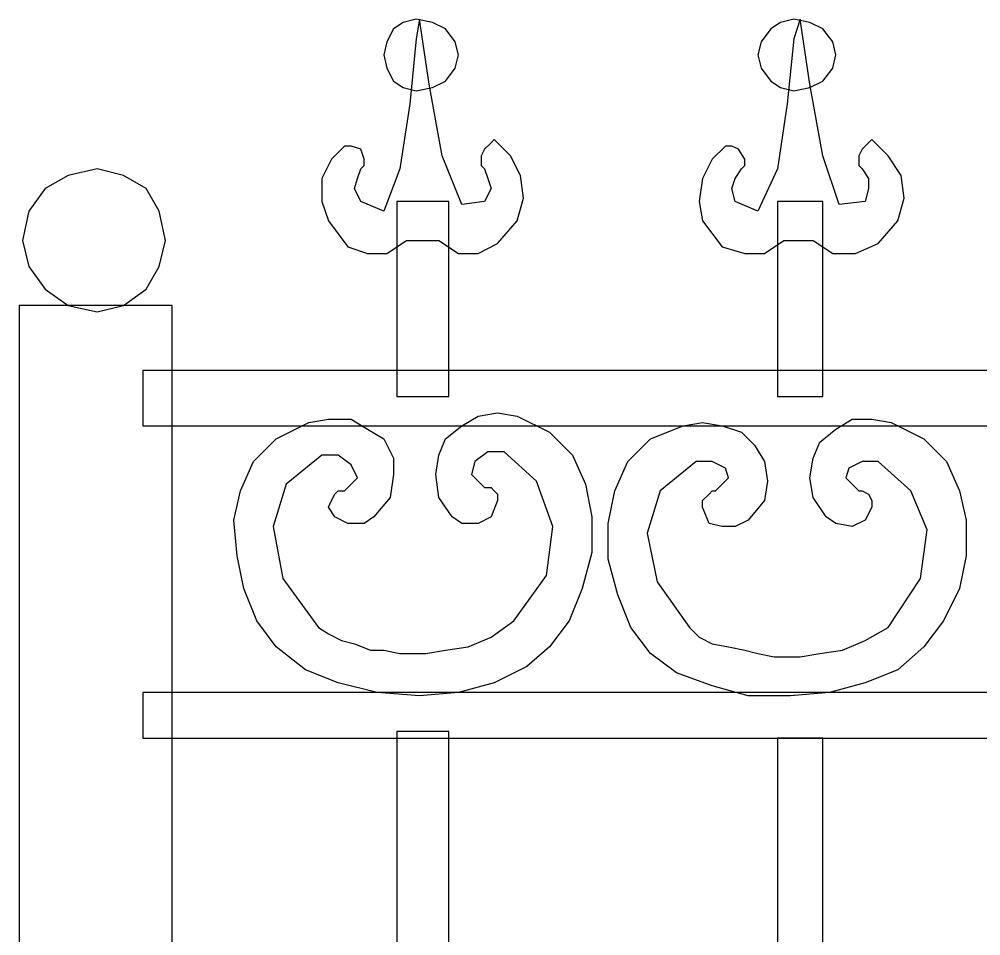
# Model space of a CAD drawing. Header units: centimetres. Extents: x -51 to 47, y -44 to 100.
# Drawn here: x -50.62 to -23.45, y 73.76 to 99.67 of the extents above; entities that cross this region are included whole.
import ezdxf

# ---------------------------------------------------------------- set-up
doc = ezdxf.new("R2010")
doc.units = ezdxf.units.CM
doc.header["$MEASUREMENT"] = 0
doc.layers.add('layer 1', color=7, linetype='Continuous')

msp = doc.modelspace()

# ---------------------------------------------------------------- linework, layer by layer
at = {"layer": 'layer 1', "color": 108}
for points, knots in [([(-38.7606, 93.41902), (-38.7606, 93.41902), (-39.67999, 93.41902), (-39.67999, 93.41902), (-39.67999, 93.41902), (-39.67999, 93.41902), (-39.67999, 93.41902), (-39.67999, 93.41902), (-39.67999, 93.41902), (-39.67999, 93.41902), (-40.23162, 93.05127), (-40.23162, 93.05127), (-40.23162, 93.05127), (-40.23162, 93.05127), (-40.78326, 93.05127), (-40.78326, 93.05127), (-40.78326, 93.05127), (-40.78326, 93.05127), (-41.33489, 93.23514), (-41.33489, 93.23514), (-41.33489, 93.23514), (-41.33489, 93.23514), (-41.88652, 93.97066), (-41.88652, 93.97066), (-41.88652, 93.97066), (-41.88652, 93.97066), (-42.0704, 94.52229), (-42.0704, 94.52229), (-42.0704, 94.52229), (-42.0704, 94.52229), (-42.0704, 95.16586), (-42.0704, 95.16586), (-42.0704, 95.16586), (-42.0704, 95.16586), (-41.79459, 95.7175), (-41.79459, 95.7175), (-41.79459, 95.7175), (-41.79459, 95.7175), (-41.42683, 96.08525), (-41.42683, 96.08525), (-41.42683, 96.08525), (-41.42683, 96.08525), (-41.24295, 96.08525), (-41.24295, 96.08525), (-41.24295, 96.08525), (-41.24295, 96.08525), (-40.96713, 95.99331), (-40.96713, 95.99331), (-40.96713, 95.99331), (-40.96713, 95.99331), (-40.8752, 95.7175), (-40.8752, 95.7175), (-40.8752, 95.7175), (-40.8752, 95.7175), (-40.8752, 95.53362), (-40.8752, 95.53362), (-40.8752, 95.53362), (-40.8752, 95.53362), (-40.96713, 95.44168), (-40.96713, 95.44168), (-40.96713, 95.44168), (-40.96713, 95.44168), (-41.05907, 95.16586), (-41.05907, 95.16586), (-41.05907, 95.16586), (-41.05907, 95.16586), (-41.15101, 94.89004), (-41.15101, 94.89004), (-41.15101, 94.89004), (-41.15101, 94.89004), (-40.96713, 94.52229), (-40.96713, 94.52229), (-40.96713, 94.52229), (-40.96713, 94.52229), (-40.32356, 94.24647), (-40.32356, 94.24647), (-40.32356, 94.24647), (-40.32356, 94.24647), (-39.86387, 95.44168), (-39.86387, 95.44168), (-39.86387, 95.44168), (-39.86387, 95.44168), (-39.58805, 97.28046), (-39.58805, 97.28046), (-39.58805, 97.28046), (-39.58805, 97.28046), (-39.40417, 99.11924), (-39.40417, 99.11924), (-39.40417, 99.11924), (-39.40417, 99.11924), (-39.31223, 99.67087), (-39.31223, 99.67087), (-39.31223, 99.67087), (-39.31223, 99.67087), (-39.03642, 97.83209), (-39.03642, 97.83209), (-39.03642, 97.83209), (-39.03642, 97.83209), (-38.66866, 95.80943), (-38.66866, 95.80943), (-38.66866, 95.80943), (-38.66866, 95.80943), (-38.11703, 94.43035), (-38.11703, 94.43035), (-38.11703, 94.43035), (-38.11703, 94.43035), (-37.47346, 94.52229), (-37.47346, 94.52229), (-37.47346, 94.52229), (-37.47346, 94.52229), (-37.28958, 94.89004), (-37.28958, 94.89004), (-37.28958, 94.89004), (-37.28958, 94.89004), (-37.38152, 95.16586), (-37.38152, 95.16586), (-37.38152, 95.16586), (-37.38152, 95.16586), (-37.47346, 95.44168), (-37.47346, 95.44168), (-37.47346, 95.44168), (-37.47346, 95.44168), (-37.56539, 95.53362), (-37.56539, 95.53362), (-37.56539, 95.53362), (-37.56539, 95.53362), (-37.56539, 95.80943), (-37.56539, 95.80943), (-37.56539, 95.80943), (-37.56539, 95.80943), (-37.47346, 95.99331), (-37.47346, 95.99331), (-37.47346, 95.99331), (-37.47346, 95.99331), (-37.28958, 96.17719), (-37.28958, 96.17719), (-37.28958, 96.17719), (-37.28958, 96.17719), (-37.19764, 96.26913), (-37.19764, 96.26913), (-37.19764, 96.26913), (-37.19764, 96.26913), (-36.73794, 95.80943), (-36.73794, 95.80943), (-36.73794, 95.80943), (-36.73794, 95.80943), (-36.46213, 95.2578), (-36.46213, 95.2578), (-36.46213, 95.2578), (-36.46213, 95.2578), (-36.37019, 94.61423), (-36.37019, 94.61423), (-36.37019, 94.61423), (-36.37019, 94.61423), (-36.55407, 93.97066), (-36.55407, 93.97066), (-36.55407, 93.97066), (-36.55407, 93.97066), (-37.1057, 93.32708), (-37.1057, 93.32708), (-37.1057, 93.32708), (-37.1057, 93.32708), (-37.65733, 93.05127), (-37.65733, 93.05127), (-37.65733, 93.05127), (-37.65733, 93.05127), (-38.20897, 93.05127), (-38.20897, 93.05127), (-38.20897, 93.05127), (-38.20897, 93.05127), (-38.7606, 93.41902), (-38.7606, 93.41902), (-38.7606, 93.41902), (-38.7606, 93.41902), (-38.7606, 93.41902), (-38.7606, 93.41902)], [0, 0, 0, 0, 0.02272727, 0.02272727, 0.02272727, 0.02272727, 0.04545455, 0.04545455, 0.04545455, 0.04545455, 0.06818182, 0.06818182, 0.06818182, 0.06818182, 0.09090909, 0.09090909, 0.09090909, 0.09090909, 0.11363636, 0.11363636, 0.11363636, 0.11363636, 0.13636364, 0.13636364, 0.13636364, 0.13636364, 0.15909091, 0.15909091, 0.15909091, 0.15909091, 0.18181818, 0.18181818, 0.18181818, 0.18181818, 0.20454545, 0.20454545, 0.20454545, 0.20454545, 0.22727273, 0.22727273, 0.22727273, 0.22727273, 0.25, 0.25, 0.25, 0.25, 0.27272727, 0.27272727, 0.27272727, 0.27272727, 0.29545455, 0.29545455, 0.29545455, 0.29545455, 0.31818182, 0.31818182, 0.31818182, 0.31818182, 0.34090909, 0.34090909, 0.34090909, 0.34090909, 0.36363636, 0.36363636, 0.36363636, 0.36363636, 0.38636364, 0.38636364, 0.38636364, 0.38636364, 0.40909091, 0.40909091, 0.40909091, 0.40909091, 0.43181818, 0.43181818, 0.43181818, 0.43181818, 0.45454545, 0.45454545, 0.45454545, 0.45454545, 0.47727273, 0.47727273, 0.47727273, 0.47727273, 0.5, 0.5, 0.5, 0.5, 0.52272727, 0.52272727, 0.52272727, 0.52272727, 0.54545455, 0.54545455, 0.54545455, 0.54545455, 0.56818182, 0.56818182, 0.56818182, 0.56818182, 0.59090909, 0.59090909, 0.59090909, 0.59090909, 0.61363636, 0.61363636, 0.61363636, 0.61363636, 0.63636364, 0.63636364, 0.63636364, 0.63636364, 0.65909091, 0.65909091, 0.65909091, 0.65909091, 0.68181818, 0.68181818, 0.68181818, 0.68181818, 0.70454545, 0.70454545, 0.70454545, 0.70454545, 0.72727273, 0.72727273, 0.72727273, 0.72727273, 0.75, 0.75, 0.75, 0.75, 0.77272727, 0.77272727, 0.77272727, 0.77272727, 0.79545455, 0.79545455, 0.79545455, 0.79545455, 0.81818182, 0.81818182, 0.81818182, 0.81818182, 0.84090909, 0.84090909, 0.84090909, 0.84090909, 0.86363636, 0.86363636, 0.86363636, 0.86363636, 0.88636364, 0.88636364, 0.88636364, 0.88636364, 0.90909091, 0.90909091, 0.90909091, 0.90909091, 0.93181818, 0.93181818, 0.93181818, 0.93181818, 0.95454545, 0.95454545, 0.95454545, 0.95454545, 0.97727273, 0.97727273, 0.97727273, 0.97727273, 1, 1, 1, 1]), ([(-39.40417, 99.67087), (-39.40417, 99.67087), (-38.94448, 99.57893), (-38.94448, 99.57893), (-38.94448, 99.57893), (-38.94448, 99.57893), (-38.57672, 99.39505), (-38.57672, 99.39505), (-38.57672, 99.39505), (-38.57672, 99.39505), (-38.30091, 99.0273), (-38.30091, 99.0273), (-38.30091, 99.0273), (-38.30091, 99.0273), (-38.20897, 98.65954), (-38.20897, 98.65954), (-38.20897, 98.65954), (-38.20897, 98.65954), (-38.30091, 98.29179), (-38.30091, 98.29179), (-38.30091, 98.29179), (-38.30091, 98.29179), (-38.57672, 97.92403), (-38.57672, 97.92403), (-38.57672, 97.92403), (-38.57672, 97.92403), (-38.94448, 97.74015), (-38.94448, 97.74015), (-38.94448, 97.74015), (-38.94448, 97.74015), (-39.40417, 97.64821), (-39.40417, 97.64821), (-39.40417, 97.64821), (-39.40417, 97.64821), (-39.77193, 97.74015), (-39.77193, 97.74015), (-39.77193, 97.74015), (-39.77193, 97.74015), (-40.04775, 97.92403), (-40.04775, 97.92403), (-40.04775, 97.92403), (-40.04775, 97.92403), (-40.23162, 98.29179), (-40.23162, 98.29179), (-40.23162, 98.29179), (-40.23162, 98.29179), (-40.32356, 98.65954), (-40.32356, 98.65954), (-40.32356, 98.65954), (-40.32356, 98.65954), (-40.23162, 99.0273), (-40.23162, 99.0273), (-40.23162, 99.0273), (-40.23162, 99.0273), (-40.04775, 99.39505), (-40.04775, 99.39505), (-40.04775, 99.39505), (-40.04775, 99.39505), (-39.77193, 99.57893), (-39.77193, 99.57893), (-39.77193, 99.57893), (-39.77193, 99.57893), (-39.40417, 99.67087), (-39.40417, 99.67087)], [0, 0, 0, 0, 0.0625, 0.0625, 0.0625, 0.0625, 0.125, 0.125, 0.125, 0.125, 0.1875, 0.1875, 0.1875, 0.1875, 0.25, 0.25, 0.25, 0.25, 0.3125, 0.3125, 0.3125, 0.3125, 0.375, 0.375, 0.375, 0.375, 0.4375, 0.4375, 0.4375, 0.4375, 0.5, 0.5, 0.5, 0.5, 0.5625, 0.5625, 0.5625, 0.5625, 0.625, 0.625, 0.625, 0.625, 0.6875, 0.6875, 0.6875, 0.6875, 0.75, 0.75, 0.75, 0.75, 0.8125, 0.8125, 0.8125, 0.8125, 0.875, 0.875, 0.875, 0.875, 0.9375, 0.9375, 0.9375, 0.9375, 1, 1, 1, 1]), ([(-28.18762, 93.41902), (-28.18762, 93.41902), (-29.01507, 93.41902), (-29.01507, 93.41902), (-29.01507, 93.41902), (-29.01507, 93.41902), (-29.01507, 93.41902), (-29.01507, 93.41902), (-29.01507, 93.41902), (-29.01507, 93.41902), (-29.56671, 93.05127), (-29.56671, 93.05127), (-29.56671, 93.05127), (-29.56671, 93.05127), (-30.11834, 93.05127), (-30.11834, 93.05127), (-30.11834, 93.05127), (-30.11834, 93.05127), (-30.76191, 93.23514), (-30.76191, 93.23514), (-30.76191, 93.23514), (-30.76191, 93.23514), (-31.31355, 93.97066), (-31.31355, 93.97066), (-31.31355, 93.97066), (-31.31355, 93.97066), (-31.40549, 94.52229), (-31.40549, 94.52229), (-31.40549, 94.52229), (-31.40549, 94.52229), (-31.31355, 95.16586), (-31.31355, 95.16586), (-31.31355, 95.16586), (-31.31355, 95.16586), (-31.03773, 95.7175), (-31.03773, 95.7175), (-31.03773, 95.7175), (-31.03773, 95.7175), (-30.66997, 96.08525), (-30.66997, 96.08525), (-30.66997, 96.08525), (-30.66997, 96.08525), (-30.4861, 96.08525), (-30.4861, 96.08525), (-30.4861, 96.08525), (-30.4861, 96.08525), (-30.30222, 95.99331), (-30.30222, 95.99331), (-30.30222, 95.99331), (-30.30222, 95.99331), (-30.11834, 95.7175), (-30.11834, 95.7175), (-30.11834, 95.7175), (-30.11834, 95.7175), (-30.11834, 95.53362), (-30.11834, 95.53362), (-30.11834, 95.53362), (-30.11834, 95.53362), (-30.21028, 95.44168), (-30.21028, 95.44168), (-30.21028, 95.44168), (-30.21028, 95.44168), (-30.39416, 95.16586), (-30.39416, 95.16586), (-30.39416, 95.16586), (-30.39416, 95.16586), (-30.4861, 94.89004), (-30.4861, 94.89004), (-30.4861, 94.89004), (-30.4861, 94.89004), (-30.39416, 94.52229), (-30.39416, 94.52229), (-30.39416, 94.52229), (-30.39416, 94.52229), (-29.75058, 94.24647), (-29.75058, 94.24647), (-29.75058, 94.24647), (-29.75058, 94.24647), (-29.19895, 95.44168), (-29.19895, 95.44168), (-29.19895, 95.44168), (-29.19895, 95.44168), (-28.92313, 97.28046), (-28.92313, 97.28046), (-28.92313, 97.28046), (-28.92313, 97.28046), (-28.73926, 99.11924), (-28.73926, 99.11924), (-28.73926, 99.11924), (-28.73926, 99.11924), (-28.55538, 99.67087), (-28.55538, 99.67087), (-28.55538, 99.67087), (-28.55538, 99.67087), (-28.27956, 97.83209), (-28.27956, 97.83209), (-28.27956, 97.83209), (-28.27956, 97.83209), (-27.91181, 95.80943), (-27.91181, 95.80943), (-27.91181, 95.80943), (-27.91181, 95.80943), (-27.45211, 94.43035), (-27.45211, 94.43035), (-27.45211, 94.43035), (-27.45211, 94.43035), (-26.7166, 94.52229), (-26.7166, 94.52229), (-26.7166, 94.52229), (-26.7166, 94.52229), (-26.62466, 94.89004), (-26.62466, 94.89004), (-26.62466, 94.89004), (-26.62466, 94.89004), (-26.62466, 95.16586), (-26.62466, 95.16586), (-26.62466, 95.16586), (-26.62466, 95.16586), (-26.80854, 95.44168), (-26.80854, 95.44168), (-26.80854, 95.44168), (-26.80854, 95.44168), (-26.90048, 95.53362), (-26.90048, 95.53362), (-26.90048, 95.53362), (-26.90048, 95.53362), (-26.90048, 95.80943), (-26.90048, 95.80943), (-26.90048, 95.80943), (-26.90048, 95.80943), (-26.80854, 95.99331), (-26.80854, 95.99331), (-26.80854, 95.99331), (-26.80854, 95.99331), (-26.62466, 96.17719), (-26.62466, 96.17719), (-26.62466, 96.17719), (-26.62466, 96.17719), (-26.53272, 96.26913), (-26.53272, 96.26913), (-26.53272, 96.26913), (-26.53272, 96.26913), (-26.07303, 95.80943), (-26.07303, 95.80943), (-26.07303, 95.80943), (-26.07303, 95.80943), (-25.70527, 95.2578), (-25.70527, 95.2578), (-25.70527, 95.2578), (-25.70527, 95.2578), (-25.61333, 94.61423), (-25.61333, 94.61423), (-25.61333, 94.61423), (-25.61333, 94.61423), (-25.79721, 93.97066), (-25.79721, 93.97066), (-25.79721, 93.97066), (-25.79721, 93.97066), (-26.34884, 93.32708), (-26.34884, 93.32708), (-26.34884, 93.32708), (-26.34884, 93.32708), (-26.99242, 93.05127), (-26.99242, 93.05127), (-26.99242, 93.05127), (-26.99242, 93.05127), (-27.63599, 93.05127), (-27.63599, 93.05127), (-27.63599, 93.05127), (-27.63599, 93.05127), (-28.18762, 93.41902), (-28.18762, 93.41902), (-28.18762, 93.41902), (-28.18762, 93.41902), (-28.18762, 93.41902), (-28.18762, 93.41902)], [0, 0, 0, 0, 0.02272727, 0.02272727, 0.02272727, 0.02272727, 0.04545455, 0.04545455, 0.04545455, 0.04545455, 0.06818182, 0.06818182, 0.06818182, 0.06818182, 0.09090909, 0.09090909, 0.09090909, 0.09090909, 0.11363636, 0.11363636, 0.11363636, 0.11363636, 0.13636364, 0.13636364, 0.13636364, 0.13636364, 0.15909091, 0.15909091, 0.15909091, 0.15909091, 0.18181818, 0.18181818, 0.18181818, 0.18181818, 0.20454545, 0.20454545, 0.20454545, 0.20454545, 0.22727273, 0.22727273, 0.22727273, 0.22727273, 0.25, 0.25, 0.25, 0.25, 0.27272727, 0.27272727, 0.27272727, 0.27272727, 0.29545455, 0.29545455, 0.29545455, 0.29545455, 0.31818182, 0.31818182, 0.31818182, 0.31818182, 0.34090909, 0.34090909, 0.34090909, 0.34090909, 0.36363636, 0.36363636, 0.36363636, 0.36363636, 0.38636364, 0.38636364, 0.38636364, 0.38636364, 0.40909091, 0.40909091, 0.40909091, 0.40909091, 0.43181818, 0.43181818, 0.43181818, 0.43181818, 0.45454545, 0.45454545, 0.45454545, 0.45454545, 0.47727273, 0.47727273, 0.47727273, 0.47727273, 0.5, 0.5, 0.5, 0.5, 0.52272727, 0.52272727, 0.52272727, 0.52272727, 0.54545455, 0.54545455, 0.54545455, 0.54545455, 0.56818182, 0.56818182, 0.56818182, 0.56818182, 0.59090909, 0.59090909, 0.59090909, 0.59090909, 0.61363636, 0.61363636, 0.61363636, 0.61363636, 0.63636364, 0.63636364, 0.63636364, 0.63636364, 0.65909091, 0.65909091, 0.65909091, 0.65909091, 0.68181818, 0.68181818, 0.68181818, 0.68181818, 0.70454545, 0.70454545, 0.70454545, 0.70454545, 0.72727273, 0.72727273, 0.72727273, 0.72727273, 0.75, 0.75, 0.75, 0.75, 0.77272727, 0.77272727, 0.77272727, 0.77272727, 0.79545455, 0.79545455, 0.79545455, 0.79545455, 0.81818182, 0.81818182, 0.81818182, 0.81818182, 0.84090909, 0.84090909, 0.84090909, 0.84090909, 0.86363636, 0.86363636, 0.86363636, 0.86363636, 0.88636364, 0.88636364, 0.88636364, 0.88636364, 0.90909091, 0.90909091, 0.90909091, 0.90909091, 0.93181818, 0.93181818, 0.93181818, 0.93181818, 0.95454545, 0.95454545, 0.95454545, 0.95454545, 0.97727273, 0.97727273, 0.97727273, 0.97727273, 1, 1, 1, 1]), ([(-28.73926, 99.67087), (-28.73926, 99.67087), (-28.27956, 99.57893), (-28.27956, 99.57893), (-28.27956, 99.57893), (-28.27956, 99.57893), (-27.91181, 99.39505), (-27.91181, 99.39505), (-27.91181, 99.39505), (-27.91181, 99.39505), (-27.63599, 99.0273), (-27.63599, 99.0273), (-27.63599, 99.0273), (-27.63599, 99.0273), (-27.54405, 98.65954), (-27.54405, 98.65954), (-27.54405, 98.65954), (-27.54405, 98.65954), (-27.63599, 98.29179), (-27.63599, 98.29179), (-27.63599, 98.29179), (-27.63599, 98.29179), (-27.91181, 97.92403), (-27.91181, 97.92403), (-27.91181, 97.92403), (-27.91181, 97.92403), (-28.27956, 97.74015), (-28.27956, 97.74015), (-28.27956, 97.74015), (-28.27956, 97.74015), (-28.73926, 97.64821), (-28.73926, 97.64821), (-28.73926, 97.64821), (-28.73926, 97.64821), (-29.10701, 97.74015), (-29.10701, 97.74015), (-29.10701, 97.74015), (-29.10701, 97.74015), (-29.38283, 97.92403), (-29.38283, 97.92403), (-29.38283, 97.92403), (-29.38283, 97.92403), (-29.65865, 98.29179), (-29.65865, 98.29179), (-29.65865, 98.29179), (-29.65865, 98.29179), (-29.75058, 98.65954), (-29.75058, 98.65954), (-29.75058, 98.65954), (-29.75058, 98.65954), (-29.65865, 99.0273), (-29.65865, 99.0273), (-29.65865, 99.0273), (-29.65865, 99.0273), (-29.38283, 99.39505), (-29.38283, 99.39505), (-29.38283, 99.39505), (-29.38283, 99.39505), (-29.10701, 99.57893), (-29.10701, 99.57893), (-29.10701, 99.57893), (-29.10701, 99.57893), (-28.73926, 99.67087), (-28.73926, 99.67087)], [0, 0, 0, 0, 0.0625, 0.0625, 0.0625, 0.0625, 0.125, 0.125, 0.125, 0.125, 0.1875, 0.1875, 0.1875, 0.1875, 0.25, 0.25, 0.25, 0.25, 0.3125, 0.3125, 0.3125, 0.3125, 0.375, 0.375, 0.375, 0.375, 0.4375, 0.4375, 0.4375, 0.4375, 0.5, 0.5, 0.5, 0.5, 0.5625, 0.5625, 0.5625, 0.5625, 0.625, 0.625, 0.625, 0.625, 0.6875, 0.6875, 0.6875, 0.6875, 0.75, 0.75, 0.75, 0.75, 0.8125, 0.8125, 0.8125, 0.8125, 0.875, 0.875, 0.875, 0.875, 0.9375, 0.9375, 0.9375, 0.9375, 1, 1, 1, 1]), ([(-48.41419, 95.44168), (-48.41419, 95.44168), (-47.67868, 95.2578), (-47.67868, 95.2578), (-47.67868, 95.2578), (-47.67868, 95.2578), (-47.0351, 94.89004), (-47.0351, 94.89004), (-47.0351, 94.89004), (-47.0351, 94.89004), (-46.66735, 94.24647), (-46.66735, 94.24647), (-46.66735, 94.24647), (-46.66735, 94.24647), (-46.48347, 93.41902), (-46.48347, 93.41902), (-46.48347, 93.41902), (-46.48347, 93.41902), (-46.66735, 92.68351), (-46.66735, 92.68351), (-46.66735, 92.68351), (-46.66735, 92.68351), (-47.0351, 92.03994), (-47.0351, 92.03994), (-47.0351, 92.03994), (-47.0351, 92.03994), (-47.67868, 91.58024), (-47.67868, 91.58024), (-47.67868, 91.58024), (-47.67868, 91.58024), (-48.41419, 91.39637), (-48.41419, 91.39637), (-48.41419, 91.39637), (-48.41419, 91.39637), (-49.24164, 91.58024), (-49.24164, 91.58024), (-49.24164, 91.58024), (-49.24164, 91.58024), (-49.88521, 92.03994), (-49.88521, 92.03994), (-49.88521, 92.03994), (-49.88521, 92.03994), (-50.34491, 92.68351), (-50.34491, 92.68351), (-50.34491, 92.68351), (-50.34491, 92.68351), (-50.52878, 93.41902), (-50.52878, 93.41902), (-50.52878, 93.41902), (-50.52878, 93.41902), (-50.34491, 94.24647), (-50.34491, 94.24647), (-50.34491, 94.24647), (-50.34491, 94.24647), (-49.88521, 94.89004), (-49.88521, 94.89004), (-49.88521, 94.89004), (-49.88521, 94.89004), (-49.24164, 95.2578), (-49.24164, 95.2578), (-49.24164, 95.2578), (-49.24164, 95.2578), (-48.41419, 95.44168), (-48.41419, 95.44168)], [0, 0, 0, 0, 0.0625, 0.0625, 0.0625, 0.0625, 0.125, 0.125, 0.125, 0.125, 0.1875, 0.1875, 0.1875, 0.1875, 0.25, 0.25, 0.25, 0.25, 0.3125, 0.3125, 0.3125, 0.3125, 0.375, 0.375, 0.375, 0.375, 0.4375, 0.4375, 0.4375, 0.4375, 0.5, 0.5, 0.5, 0.5, 0.5625, 0.5625, 0.5625, 0.5625, 0.625, 0.625, 0.625, 0.625, 0.6875, 0.6875, 0.6875, 0.6875, 0.75, 0.75, 0.75, 0.75, 0.8125, 0.8125, 0.8125, 0.8125, 0.875, 0.875, 0.875, 0.875, 0.9375, 0.9375, 0.9375, 0.9375, 1, 1, 1, 1]), ([(-39.95581, 89.00595), (-39.95581, 89.00595), (-39.95581, 94.52229), (-39.95581, 94.52229), (-39.95581, 94.52229), (-39.95581, 94.52229), (-38.48478, 94.52229), (-38.48478, 94.52229), (-38.48478, 94.52229), (-38.48478, 94.52229), (-38.48478, 89.00595), (-38.48478, 89.00595), (-38.48478, 89.00595), (-38.48478, 89.00595), (-39.95581, 89.00595), (-39.95581, 89.00595)], [0, 0, 0, 0, 0.25, 0.25, 0.25, 0.25, 0.5, 0.5, 0.5, 0.5, 0.75, 0.75, 0.75, 0.75, 1, 1, 1, 1]), ([(-29.19895, 89.00595), (-29.19895, 89.00595), (-29.19895, 94.52229), (-29.19895, 94.52229), (-29.19895, 94.52229), (-29.19895, 94.52229), (-27.91181, 94.52229), (-27.91181, 94.52229), (-27.91181, 94.52229), (-27.91181, 94.52229), (-27.91181, 89.00595), (-27.91181, 89.00595), (-27.91181, 89.00595), (-27.91181, 89.00595), (-29.19895, 89.00595), (-29.19895, 89.00595)], [0, 0, 0, 0, 0.25, 0.25, 0.25, 0.25, 0.5, 0.5, 0.5, 0.5, 0.75, 0.75, 0.75, 0.75, 1, 1, 1, 1]), ([(-50.62072, 91.58024), (-50.62072, 91.58024), (-46.29959, 91.58024), (-46.29959, 91.58024), (-46.29959, 91.58024), (-46.29959, 91.58024), (-46.29959, -43.66193), (-46.29959, -43.66193), (-46.29959, -43.66193), (-46.29959, -43.66193), (-50.62072, -43.66193), (-50.62072, -43.66193), (-50.62072, -43.66193), (-50.62072, -43.66193), (-50.62072, 91.58024), (-50.62072, 91.58024)], [0, 0, 0, 0, 0.25, 0.25, 0.25, 0.25, 0.5, 0.5, 0.5, 0.5, 0.75, 0.75, 0.75, 0.75, 1, 1, 1, 1]), ([(-47.12704, 89.74146), (-47.12704, 89.74146), (43.43281, 89.74146), (43.43281, 89.74146), (43.43281, 89.74146), (43.43281, 89.74146), (43.43281, 88.1785), (43.43281, 88.1785), (43.43281, 88.1785), (43.43281, 88.1785), (-47.12704, 88.1785), (-47.12704, 88.1785), (-47.12704, 88.1785), (-47.12704, 88.1785), (-47.12704, 89.74146), (-47.12704, 89.74146)], [0, 0, 0, 0, 0.25, 0.25, 0.25, 0.25, 0.5, 0.5, 0.5, 0.5, 0.75, 0.75, 0.75, 0.75, 1, 1, 1, 1]), ([(-35.63468, 81.92665), (-35.63468, 81.92665), (-35.08304, 82.66217), (-35.08304, 82.66217), (-35.08304, 82.66217), (-35.08304, 82.66217), (-34.71529, 83.58156), (-34.71529, 83.58156), (-34.71529, 83.58156), (-34.71529, 83.58156), (-34.43947, 84.59288), (-34.43947, 84.59288), (-34.43947, 84.59288), (-34.43947, 84.59288), (-34.43947, 85.60421), (-34.43947, 85.60421), (-34.43947, 85.60421), (-34.43947, 85.60421), (-34.62335, 86.5236), (-34.62335, 86.5236), (-34.62335, 86.5236), (-34.62335, 86.5236), (-34.9911, 87.35105), (-34.9911, 87.35105), (-34.9911, 87.35105), (-34.9911, 87.35105), (-35.63468, 87.99462), (-35.63468, 87.99462), (-35.63468, 87.99462), (-35.63468, 87.99462), (-36.55407, 88.45432), (-36.55407, 88.45432), (-36.55407, 88.45432), (-36.55407, 88.45432), (-37.1057, 88.54626), (-37.1057, 88.54626), (-37.1057, 88.54626), (-37.1057, 88.54626), (-37.65733, 88.45432), (-37.65733, 88.45432), (-37.65733, 88.45432), (-37.65733, 88.45432), (-38.11703, 88.1785), (-38.11703, 88.1785), (-38.11703, 88.1785), (-38.11703, 88.1785), (-38.57672, 87.81075), (-38.57672, 87.81075), (-38.57672, 87.81075), (-38.57672, 87.81075), (-38.7606, 87.35105), (-38.7606, 87.35105), (-38.7606, 87.35105), (-38.7606, 87.35105), (-38.85254, 86.79942), (-38.85254, 86.79942), (-38.85254, 86.79942), (-38.85254, 86.79942), (-38.7606, 86.15585), (-38.7606, 86.15585), (-38.7606, 86.15585), (-38.7606, 86.15585), (-38.39284, 85.60421), (-38.39284, 85.60421), (-38.39284, 85.60421), (-38.39284, 85.60421), (-38.11703, 85.42033), (-38.11703, 85.42033), (-38.11703, 85.42033), (-38.11703, 85.42033), (-37.65733, 85.42033), (-37.65733, 85.42033), (-37.65733, 85.42033), (-37.65733, 85.42033), (-37.28958, 85.60421), (-37.28958, 85.60421), (-37.28958, 85.60421), (-37.28958, 85.60421), (-37.1057, 86.06391), (-37.1057, 86.06391), (-37.1057, 86.06391), (-37.1057, 86.06391), (-37.1057, 86.24778), (-37.1057, 86.24778), (-37.1057, 86.24778), (-37.1057, 86.24778), (-37.19764, 86.33972), (-37.19764, 86.33972), (-37.19764, 86.33972), (-37.19764, 86.33972), (-37.28958, 86.43166), (-37.28958, 86.43166), (-37.28958, 86.43166), (-37.28958, 86.43166), (-37.47346, 86.43166), (-37.47346, 86.43166), (-37.47346, 86.43166), (-37.47346, 86.43166), (-37.84121, 86.79942), (-37.84121, 86.79942), (-37.84121, 86.79942), (-37.84121, 86.79942), (-37.74927, 87.16717), (-37.74927, 87.16717), (-37.74927, 87.16717), (-37.74927, 87.16717), (-37.38152, 87.44299), (-37.38152, 87.44299), (-37.38152, 87.44299), (-37.38152, 87.44299), (-36.92182, 87.44299), (-36.92182, 87.44299), (-36.92182, 87.44299), (-36.92182, 87.44299), (-36.00243, 86.61554), (-36.00243, 86.61554), (-36.00243, 86.61554), (-36.00243, 86.61554), (-35.54274, 85.3284), (-35.54274, 85.3284), (-35.54274, 85.3284), (-35.54274, 85.3284), (-35.72662, 83.94931), (-35.72662, 83.94931), (-35.72662, 83.94931), (-35.72662, 83.94931), (-36.646, 82.66217), (-36.646, 82.66217), (-36.646, 82.66217), (-36.646, 82.66217), (-37.28958, 82.20247), (-37.28958, 82.20247), (-37.28958, 82.20247), (-37.28958, 82.20247), (-37.93315, 81.92665), (-37.93315, 81.92665), (-37.93315, 81.92665), (-37.93315, 81.92665), (-38.57672, 81.83472), (-38.57672, 81.83472), (-38.57672, 81.83472), (-38.57672, 81.83472), (-39.12836, 81.74278), (-39.12836, 81.74278), (-39.12836, 81.74278), (-39.12836, 81.74278), (-39.12836, 81.74278), (-39.12836, 81.74278), (-39.12836, 81.74278), (-39.12836, 81.74278), (-39.12836, 81.74278), (-39.12836, 81.74278), (-39.12836, 81.74278), (-39.12836, 81.74278), (-39.12836, 81.74278), (-39.12836, 81.74278), (-39.12836, 81.74278), (-39.12836, 81.74278), (-39.12836, 81.74278), (-39.12836, 81.74278), (-39.12836, 81.74278), (-39.12836, 81.74278), (-39.49611, 81.74278), (-39.49611, 81.74278), (-39.49611, 81.74278), (-39.49611, 81.74278), (-39.86387, 81.74278), (-39.86387, 81.74278), (-39.86387, 81.74278), (-39.86387, 81.74278), (-40.32356, 81.83472), (-40.32356, 81.83472), (-40.32356, 81.83472), (-40.32356, 81.83472), (-40.69132, 81.83472), (-40.69132, 81.83472), (-40.69132, 81.83472), (-40.69132, 81.83472), (-41.15101, 82.01859), (-41.15101, 82.01859), (-41.15101, 82.01859), (-41.15101, 82.01859), (-41.51877, 82.11053), (-41.51877, 82.11053), (-41.51877, 82.11053), (-41.51877, 82.11053), (-41.88652, 82.29441), (-41.88652, 82.29441), (-41.88652, 82.29441), (-41.88652, 82.29441), (-42.16234, 82.47829), (-42.16234, 82.47829), (-42.16234, 82.47829), (-42.16234, 82.47829), (-43.17367, 83.85737), (-43.17367, 83.85737), (-43.17367, 83.85737), (-43.17367, 83.85737), (-43.44949, 85.3284), (-43.44949, 85.3284), (-43.44949, 85.3284), (-43.44949, 85.3284), (-43.08173, 86.5236), (-43.08173, 86.5236), (-43.08173, 86.5236), (-43.08173, 86.5236), (-42.0704, 87.35105), (-42.0704, 87.35105), (-42.0704, 87.35105), (-42.0704, 87.35105), (-41.61071, 87.35105), (-41.61071, 87.35105), (-41.61071, 87.35105), (-41.61071, 87.35105), (-41.24295, 87.07524), (-41.24295, 87.07524), (-41.24295, 87.07524), (-41.24295, 87.07524), (-41.05907, 86.70748), (-41.05907, 86.70748), (-41.05907, 86.70748), (-41.05907, 86.70748), (-41.42683, 86.33972), (-41.42683, 86.33972), (-41.42683, 86.33972), (-41.42683, 86.33972), (-41.61071, 86.33972), (-41.61071, 86.33972), (-41.61071, 86.33972), (-41.61071, 86.33972), (-41.70265, 86.24778), (-41.70265, 86.24778), (-41.70265, 86.24778), (-41.70265, 86.24778), (-41.79459, 86.06391), (-41.79459, 86.06391), (-41.79459, 86.06391), (-41.79459, 86.06391), (-41.88652, 85.88003), (-41.88652, 85.88003), (-41.88652, 85.88003), (-41.88652, 85.88003), (-41.70265, 85.60421), (-41.70265, 85.60421), (-41.70265, 85.60421), (-41.70265, 85.60421), (-41.33489, 85.42033), (-41.33489, 85.42033), (-41.33489, 85.42033), (-41.33489, 85.42033), (-40.8752, 85.42033), (-40.8752, 85.42033), (-40.8752, 85.42033), (-40.8752, 85.42033), (-40.59938, 85.60421), (-40.59938, 85.60421), (-40.59938, 85.60421), (-40.59938, 85.60421), (-40.13968, 86.15585), (-40.13968, 86.15585), (-40.13968, 86.15585), (-40.13968, 86.15585), (-40.04775, 86.79942), (-40.04775, 86.79942), (-40.04775, 86.79942), (-40.04775, 86.79942), (-40.04775, 87.25911), (-40.04775, 87.25911), (-40.04775, 87.25911), (-40.04775, 87.25911), (-40.32356, 87.81075), (-40.32356, 87.81075), (-40.32356, 87.81075), (-40.32356, 87.81075), (-40.78326, 88.08656), (-40.78326, 88.08656), (-40.78326, 88.08656), (-40.78326, 88.08656), (-41.24295, 88.36238), (-41.24295, 88.36238), (-41.24295, 88.36238), (-41.24295, 88.36238), (-41.88652, 88.36238), (-41.88652, 88.36238), (-41.88652, 88.36238), (-41.88652, 88.36238), (-42.43816, 88.27044), (-42.43816, 88.27044), (-42.43816, 88.27044), (-42.43816, 88.27044), (-43.35755, 87.81075), (-43.35755, 87.81075), (-43.35755, 87.81075), (-43.35755, 87.81075), (-44.00112, 87.16717), (-44.00112, 87.16717), (-44.00112, 87.16717), (-44.00112, 87.16717), (-44.36888, 86.33972), (-44.36888, 86.33972), (-44.36888, 86.33972), (-44.36888, 86.33972), (-44.55275, 85.51227), (-44.55275, 85.51227), (-44.55275, 85.51227), (-44.55275, 85.51227), (-44.46081, 84.50095), (-44.46081, 84.50095), (-44.46081, 84.50095), (-44.46081, 84.50095), (-44.27694, 83.58156), (-44.27694, 83.58156), (-44.27694, 83.58156), (-44.27694, 83.58156), (-43.90918, 82.66217), (-43.90918, 82.66217), (-43.90918, 82.66217), (-43.90918, 82.66217), (-43.35755, 81.92665), (-43.35755, 81.92665), (-43.35755, 81.92665), (-43.35755, 81.92665), (-42.5301, 81.28308), (-42.5301, 81.28308), (-42.5301, 81.28308), (-42.5301, 81.28308), (-41.61071, 80.91533), (-41.61071, 80.91533), (-41.61071, 80.91533), (-41.61071, 80.91533), (-40.50744, 80.63951), (-40.50744, 80.63951), (-40.50744, 80.63951), (-40.50744, 80.63951), (-39.31223, 80.54757), (-39.31223, 80.54757), (-39.31223, 80.54757), (-39.31223, 80.54757), (-38.20897, 80.63951), (-38.20897, 80.63951), (-38.20897, 80.63951), (-38.20897, 80.63951), (-37.19764, 80.91533), (-37.19764, 80.91533), (-37.19764, 80.91533), (-37.19764, 80.91533), (-36.27825, 81.37502), (-36.27825, 81.37502), (-36.27825, 81.37502), (-36.27825, 81.37502), (-35.63468, 81.92665), (-35.63468, 81.92665)], [0, 0, 0, 0, 0.01136364, 0.01136364, 0.01136364, 0.01136364, 0.02272727, 0.02272727, 0.02272727, 0.02272727, 0.03409091, 0.03409091, 0.03409091, 0.03409091, 0.04545455, 0.04545455, 0.04545455, 0.04545455, 0.05681818, 0.05681818, 0.05681818, 0.05681818, 0.06818182, 0.06818182, 0.06818182, 0.06818182, 0.07954545, 0.07954545, 0.07954545, 0.07954545, 0.09090909, 0.09090909, 0.09090909, 0.09090909, 0.10227273, 0.10227273, 0.10227273, 0.10227273, 0.11363636, 0.11363636, 0.11363636, 0.11363636, 0.125, 0.125, 0.125, 0.125, 0.13636364, 0.13636364, 0.13636364, 0.13636364, 0.14772727, 0.14772727, 0.14772727, 0.14772727, 0.15909091, 0.15909091, 0.15909091, 0.15909091, 0.17045455, 0.17045455, 0.17045455, 0.17045455, 0.18181818, 0.18181818, 0.18181818, 0.18181818, 0.19318182, 0.19318182, 0.19318182, 0.19318182, 0.20454545, 0.20454545, 0.20454545, 0.20454545, 0.21590909, 0.21590909, 0.21590909, 0.21590909, 0.22727273, 0.22727273, 0.22727273, 0.22727273, 0.23863636, 0.23863636, 0.23863636, 0.23863636, 0.25, 0.25, 0.25, 0.25, 0.26136364, 0.26136364, 0.26136364, 0.26136364, 0.27272727, 0.27272727, 0.27272727, 0.27272727, 0.28409091, 0.28409091, 0.28409091, 0.28409091, 0.29545455, 0.29545455, 0.29545455, 0.29545455, 0.30681818, 0.30681818, 0.30681818, 0.30681818, 0.31818182, 0.31818182, 0.31818182, 0.31818182, 0.32954545, 0.32954545, 0.32954545, 0.32954545, 0.34090909, 0.34090909, 0.34090909, 0.34090909, 0.35227273, 0.35227273, 0.35227273, 0.35227273, 0.36363636, 0.36363636, 0.36363636, 0.36363636, 0.375, 0.375, 0.375, 0.375, 0.38636364, 0.38636364, 0.38636364, 0.38636364, 0.39772727, 0.39772727, 0.39772727, 0.39772727, 0.40909091, 0.40909091, 0.40909091, 0.40909091, 0.42045455, 0.42045455, 0.42045455, 0.42045455, 0.43181818, 0.43181818, 0.43181818, 0.43181818, 0.44318182, 0.44318182, 0.44318182, 0.44318182, 0.45454545, 0.45454545, 0.45454545, 0.45454545, 0.46590909, 0.46590909, 0.46590909, 0.46590909, 0.47727273, 0.47727273, 0.47727273, 0.47727273, 0.48863636, 0.48863636, 0.48863636, 0.48863636, 0.5, 0.5, 0.5, 0.5, 0.51136364, 0.51136364, 0.51136364, 0.51136364, 0.52272727, 0.52272727, 0.52272727, 0.52272727, 0.53409091, 0.53409091, 0.53409091, 0.53409091, 0.54545455, 0.54545455, 0.54545455, 0.54545455, 0.55681818, 0.55681818, 0.55681818, 0.55681818, 0.56818182, 0.56818182, 0.56818182, 0.56818182, 0.57954545, 0.57954545, 0.57954545, 0.57954545, 0.59090909, 0.59090909, 0.59090909, 0.59090909, 0.60227273, 0.60227273, 0.60227273, 0.60227273, 0.61363636, 0.61363636, 0.61363636, 0.61363636, 0.625, 0.625, 0.625, 0.625, 0.63636364, 0.63636364, 0.63636364, 0.63636364, 0.64772727, 0.64772727, 0.64772727, 0.64772727, 0.65909091, 0.65909091, 0.65909091, 0.65909091, 0.67045455, 0.67045455, 0.67045455, 0.67045455, 0.68181818, 0.68181818, 0.68181818, 0.68181818, 0.69318182, 0.69318182, 0.69318182, 0.69318182, 0.70454545, 0.70454545, 0.70454545, 0.70454545, 0.71590909, 0.71590909, 0.71590909, 0.71590909, 0.72727273, 0.72727273, 0.72727273, 0.72727273, 0.73863636, 0.73863636, 0.73863636, 0.73863636, 0.75, 0.75, 0.75, 0.75, 0.76136364, 0.76136364, 0.76136364, 0.76136364, 0.77272727, 0.77272727, 0.77272727, 0.77272727, 0.78409091, 0.78409091, 0.78409091, 0.78409091, 0.79545455, 0.79545455, 0.79545455, 0.79545455, 0.80681818, 0.80681818, 0.80681818, 0.80681818, 0.81818182, 0.81818182, 0.81818182, 0.81818182, 0.82954545, 0.82954545, 0.82954545, 0.82954545, 0.84090909, 0.84090909, 0.84090909, 0.84090909, 0.85227273, 0.85227273, 0.85227273, 0.85227273, 0.86363636, 0.86363636, 0.86363636, 0.86363636, 0.875, 0.875, 0.875, 0.875, 0.88636364, 0.88636364, 0.88636364, 0.88636364, 0.89772727, 0.89772727, 0.89772727, 0.89772727, 0.90909091, 0.90909091, 0.90909091, 0.90909091, 0.92045455, 0.92045455, 0.92045455, 0.92045455, 0.93181818, 0.93181818, 0.93181818, 0.93181818, 0.94318182, 0.94318182, 0.94318182, 0.94318182, 0.95454545, 0.95454545, 0.95454545, 0.95454545, 0.96590909, 0.96590909, 0.96590909, 0.96590909, 0.97727273, 0.97727273, 0.97727273, 0.97727273, 0.98863636, 0.98863636, 0.98863636, 0.98863636, 1, 1, 1, 1]), ([(-25.0617, 81.92665), (-25.0617, 81.92665), (-24.51007, 82.66217), (-24.51007, 82.66217), (-24.51007, 82.66217), (-24.51007, 82.66217), (-24.05037, 83.58156), (-24.05037, 83.58156), (-24.05037, 83.58156), (-24.05037, 83.58156), (-23.86649, 84.50095), (-23.86649, 84.50095), (-23.86649, 84.50095), (-23.86649, 84.50095), (-23.86649, 85.51227), (-23.86649, 85.51227), (-23.86649, 85.51227), (-23.86649, 85.51227), (-24.05037, 86.33972), (-24.05037, 86.33972), (-24.05037, 86.33972), (-24.05037, 86.33972), (-24.41813, 87.16717), (-24.41813, 87.16717), (-24.41813, 87.16717), (-24.41813, 87.16717), (-25.0617, 87.81075), (-25.0617, 87.81075), (-25.0617, 87.81075), (-25.0617, 87.81075), (-25.98109, 88.27044), (-25.98109, 88.27044), (-25.98109, 88.27044), (-25.98109, 88.27044), (-26.53272, 88.36238), (-26.53272, 88.36238), (-26.53272, 88.36238), (-26.53272, 88.36238), (-27.08436, 88.36238), (-27.08436, 88.36238), (-27.08436, 88.36238), (-27.08436, 88.36238), (-27.54405, 88.08656), (-27.54405, 88.08656), (-27.54405, 88.08656), (-27.54405, 88.08656), (-28.00374, 87.71881), (-28.00374, 87.71881), (-28.00374, 87.71881), (-28.00374, 87.71881), (-28.18762, 87.25911), (-28.18762, 87.25911), (-28.18762, 87.25911), (-28.18762, 87.25911), (-28.27956, 86.70748), (-28.27956, 86.70748), (-28.27956, 86.70748), (-28.27956, 86.70748), (-28.18762, 86.15585), (-28.18762, 86.15585), (-28.18762, 86.15585), (-28.18762, 86.15585), (-27.81987, 85.60421), (-27.81987, 85.60421), (-27.81987, 85.60421), (-27.81987, 85.60421), (-27.54405, 85.42033), (-27.54405, 85.42033), (-27.54405, 85.42033), (-27.54405, 85.42033), (-27.08436, 85.3284), (-27.08436, 85.3284), (-27.08436, 85.3284), (-27.08436, 85.3284), (-26.7166, 85.51227), (-26.7166, 85.51227), (-26.7166, 85.51227), (-26.7166, 85.51227), (-26.53272, 85.88003), (-26.53272, 85.88003), (-26.53272, 85.88003), (-26.53272, 85.88003), (-26.53272, 86.06391), (-26.53272, 86.06391), (-26.53272, 86.06391), (-26.53272, 86.06391), (-26.62466, 86.24778), (-26.62466, 86.24778), (-26.62466, 86.24778), (-26.62466, 86.24778), (-26.80854, 86.33972), (-26.80854, 86.33972), (-26.80854, 86.33972), (-26.80854, 86.33972), (-26.90048, 86.33972), (-26.90048, 86.33972), (-26.90048, 86.33972), (-26.90048, 86.33972), (-27.26823, 86.70748), (-27.26823, 86.70748), (-27.26823, 86.70748), (-27.26823, 86.70748), (-27.17629, 86.9833), (-27.17629, 86.9833), (-27.17629, 86.9833), (-27.17629, 86.9833), (-26.80854, 87.16717), (-26.80854, 87.16717), (-26.80854, 87.16717), (-26.80854, 87.16717), (-26.34884, 87.16717), (-26.34884, 87.16717), (-26.34884, 87.16717), (-26.34884, 87.16717), (-25.42945, 86.33972), (-25.42945, 86.33972), (-25.42945, 86.33972), (-25.42945, 86.33972), (-24.96976, 85.23646), (-24.96976, 85.23646), (-24.96976, 85.23646), (-24.96976, 85.23646), (-25.15364, 83.85737), (-25.15364, 83.85737), (-25.15364, 83.85737), (-25.15364, 83.85737), (-26.07303, 82.47829), (-26.07303, 82.47829), (-26.07303, 82.47829), (-26.07303, 82.47829), (-26.7166, 82.11053), (-26.7166, 82.11053), (-26.7166, 82.11053), (-26.7166, 82.11053), (-27.36017, 81.83472), (-27.36017, 81.83472), (-27.36017, 81.83472), (-27.36017, 81.83472), (-28.00374, 81.74278), (-28.00374, 81.74278), (-28.00374, 81.74278), (-28.00374, 81.74278), (-28.55538, 81.65084), (-28.55538, 81.65084), (-28.55538, 81.65084), (-28.55538, 81.65084), (-28.55538, 81.65084), (-28.55538, 81.65084), (-28.55538, 81.65084), (-28.55538, 81.65084), (-28.55538, 81.65084), (-28.55538, 81.65084), (-28.55538, 81.65084), (-28.55538, 81.65084), (-28.55538, 81.65084), (-28.55538, 81.65084), (-28.55538, 81.65084), (-28.55538, 81.65084), (-28.55538, 81.65084), (-28.55538, 81.65084), (-28.55538, 81.65084), (-28.55538, 81.65084), (-28.92313, 81.65084), (-28.92313, 81.65084), (-28.92313, 81.65084), (-28.92313, 81.65084), (-29.29089, 81.65084), (-29.29089, 81.65084), (-29.29089, 81.65084), (-29.29089, 81.65084), (-29.75058, 81.74278), (-29.75058, 81.74278), (-29.75058, 81.74278), (-29.75058, 81.74278), (-30.11834, 81.83472), (-30.11834, 81.83472), (-30.11834, 81.83472), (-30.11834, 81.83472), (-30.57804, 81.92665), (-30.57804, 81.92665), (-30.57804, 81.92665), (-30.57804, 81.92665), (-31.03773, 82.01859), (-31.03773, 82.01859), (-31.03773, 82.01859), (-31.03773, 82.01859), (-31.40549, 82.20247), (-31.40549, 82.20247), (-31.40549, 82.20247), (-31.40549, 82.20247), (-31.6813, 82.47829), (-31.6813, 82.47829), (-31.6813, 82.47829), (-31.6813, 82.47829), (-32.60069, 83.76543), (-32.60069, 83.76543), (-32.60069, 83.76543), (-32.60069, 83.76543), (-32.87651, 85.14452), (-32.87651, 85.14452), (-32.87651, 85.14452), (-32.87651, 85.14452), (-32.50875, 86.33972), (-32.50875, 86.33972), (-32.50875, 86.33972), (-32.50875, 86.33972), (-31.49742, 87.16717), (-31.49742, 87.16717), (-31.49742, 87.16717), (-31.49742, 87.16717), (-31.03773, 87.16717), (-31.03773, 87.16717), (-31.03773, 87.16717), (-31.03773, 87.16717), (-30.66997, 86.9833), (-30.66997, 86.9833), (-30.66997, 86.9833), (-30.66997, 86.9833), (-30.57804, 86.70748), (-30.57804, 86.70748), (-30.57804, 86.70748), (-30.57804, 86.70748), (-30.94579, 86.33972), (-30.94579, 86.33972), (-30.94579, 86.33972), (-30.94579, 86.33972), (-31.03773, 86.33972), (-31.03773, 86.33972), (-31.03773, 86.33972), (-31.03773, 86.33972), (-31.12967, 86.24778), (-31.12967, 86.24778), (-31.12967, 86.24778), (-31.12967, 86.24778), (-31.31355, 86.06391), (-31.31355, 86.06391), (-31.31355, 86.06391), (-31.31355, 86.06391), (-31.31355, 85.88003), (-31.31355, 85.88003), (-31.31355, 85.88003), (-31.31355, 85.88003), (-31.12967, 85.42033), (-31.12967, 85.42033), (-31.12967, 85.42033), (-31.12967, 85.42033), (-30.76191, 85.3284), (-30.76191, 85.3284), (-30.76191, 85.3284), (-30.76191, 85.3284), (-30.39416, 85.3284), (-30.39416, 85.3284), (-30.39416, 85.3284), (-30.39416, 85.3284), (-30.0264, 85.51227), (-30.0264, 85.51227), (-30.0264, 85.51227), (-30.0264, 85.51227), (-29.56671, 86.06391), (-29.56671, 86.06391), (-29.56671, 86.06391), (-29.56671, 86.06391), (-29.47477, 86.61554), (-29.47477, 86.61554), (-29.47477, 86.61554), (-29.47477, 86.61554), (-29.56671, 87.16717), (-29.56671, 87.16717), (-29.56671, 87.16717), (-29.56671, 87.16717), (-29.84252, 87.62687), (-29.84252, 87.62687), (-29.84252, 87.62687), (-29.84252, 87.62687), (-30.21028, 87.99462), (-30.21028, 87.99462), (-30.21028, 87.99462), (-30.21028, 87.99462), (-30.76191, 88.1785), (-30.76191, 88.1785), (-30.76191, 88.1785), (-30.76191, 88.1785), (-31.31355, 88.27044), (-31.31355, 88.27044), (-31.31355, 88.27044), (-31.31355, 88.27044), (-31.86518, 88.1785), (-31.86518, 88.1785), (-31.86518, 88.1785), (-31.86518, 88.1785), (-32.78457, 87.81075), (-32.78457, 87.81075), (-32.78457, 87.81075), (-32.78457, 87.81075), (-33.42814, 87.16717), (-33.42814, 87.16717), (-33.42814, 87.16717), (-33.42814, 87.16717), (-33.7959, 86.33972), (-33.7959, 86.33972), (-33.7959, 86.33972), (-33.7959, 86.33972), (-33.97978, 85.42033), (-33.97978, 85.42033), (-33.97978, 85.42033), (-33.97978, 85.42033), (-33.97978, 84.40901), (-33.97978, 84.40901), (-33.97978, 84.40901), (-33.97978, 84.40901), (-33.70396, 83.39768), (-33.70396, 83.39768), (-33.70396, 83.39768), (-33.70396, 83.39768), (-33.3362, 82.47829), (-33.3362, 82.47829), (-33.3362, 82.47829), (-33.3362, 82.47829), (-32.78457, 81.74278), (-32.78457, 81.74278), (-32.78457, 81.74278), (-32.78457, 81.74278), (-32.04906, 81.19114), (-32.04906, 81.19114), (-32.04906, 81.19114), (-32.04906, 81.19114), (-31.03773, 80.82339), (-31.03773, 80.82339), (-31.03773, 80.82339), (-31.03773, 80.82339), (-30.0264, 80.54757), (-30.0264, 80.54757), (-30.0264, 80.54757), (-30.0264, 80.54757), (-28.8312, 80.54757), (-28.8312, 80.54757), (-28.8312, 80.54757), (-28.8312, 80.54757), (-27.72793, 80.63951), (-27.72793, 80.63951), (-27.72793, 80.63951), (-27.72793, 80.63951), (-26.7166, 80.91533), (-26.7166, 80.91533), (-26.7166, 80.91533), (-26.7166, 80.91533), (-25.79721, 81.28308), (-25.79721, 81.28308), (-25.79721, 81.28308), (-25.79721, 81.28308), (-25.0617, 81.92665), (-25.0617, 81.92665)], [0, 0, 0, 0, 0.01136364, 0.01136364, 0.01136364, 0.01136364, 0.02272727, 0.02272727, 0.02272727, 0.02272727, 0.03409091, 0.03409091, 0.03409091, 0.03409091, 0.04545455, 0.04545455, 0.04545455, 0.04545455, 0.05681818, 0.05681818, 0.05681818, 0.05681818, 0.06818182, 0.06818182, 0.06818182, 0.06818182, 0.07954545, 0.07954545, 0.07954545, 0.07954545, 0.09090909, 0.09090909, 0.09090909, 0.09090909, 0.10227273, 0.10227273, 0.10227273, 0.10227273, 0.11363636, 0.11363636, 0.11363636, 0.11363636, 0.125, 0.125, 0.125, 0.125, 0.13636364, 0.13636364, 0.13636364, 0.13636364, 0.14772727, 0.14772727, 0.14772727, 0.14772727, 0.15909091, 0.15909091, 0.15909091, 0.15909091, 0.17045455, 0.17045455, 0.17045455, 0.17045455, 0.18181818, 0.18181818, 0.18181818, 0.18181818, 0.19318182, 0.19318182, 0.19318182, 0.19318182, 0.20454545, 0.20454545, 0.20454545, 0.20454545, 0.21590909, 0.21590909, 0.21590909, 0.21590909, 0.22727273, 0.22727273, 0.22727273, 0.22727273, 0.23863636, 0.23863636, 0.23863636, 0.23863636, 0.25, 0.25, 0.25, 0.25, 0.26136364, 0.26136364, 0.26136364, 0.26136364, 0.27272727, 0.27272727, 0.27272727, 0.27272727, 0.28409091, 0.28409091, 0.28409091, 0.28409091, 0.29545455, 0.29545455, 0.29545455, 0.29545455, 0.30681818, 0.30681818, 0.30681818, 0.30681818, 0.31818182, 0.31818182, 0.31818182, 0.31818182, 0.32954545, 0.32954545, 0.32954545, 0.32954545, 0.34090909, 0.34090909, 0.34090909, 0.34090909, 0.35227273, 0.35227273, 0.35227273, 0.35227273, 0.36363636, 0.36363636, 0.36363636, 0.36363636, 0.375, 0.375, 0.375, 0.375, 0.38636364, 0.38636364, 0.38636364, 0.38636364, 0.39772727, 0.39772727, 0.39772727, 0.39772727, 0.40909091, 0.40909091, 0.40909091, 0.40909091, 0.42045455, 0.42045455, 0.42045455, 0.42045455, 0.43181818, 0.43181818, 0.43181818, 0.43181818, 0.44318182, 0.44318182, 0.44318182, 0.44318182, 0.45454545, 0.45454545, 0.45454545, 0.45454545, 0.46590909, 0.46590909, 0.46590909, 0.46590909, 0.47727273, 0.47727273, 0.47727273, 0.47727273, 0.48863636, 0.48863636, 0.48863636, 0.48863636, 0.5, 0.5, 0.5, 0.5, 0.51136364, 0.51136364, 0.51136364, 0.51136364, 0.52272727, 0.52272727, 0.52272727, 0.52272727, 0.53409091, 0.53409091, 0.53409091, 0.53409091, 0.54545455, 0.54545455, 0.54545455, 0.54545455, 0.55681818, 0.55681818, 0.55681818, 0.55681818, 0.56818182, 0.56818182, 0.56818182, 0.56818182, 0.57954545, 0.57954545, 0.57954545, 0.57954545, 0.59090909, 0.59090909, 0.59090909, 0.59090909, 0.60227273, 0.60227273, 0.60227273, 0.60227273, 0.61363636, 0.61363636, 0.61363636, 0.61363636, 0.625, 0.625, 0.625, 0.625, 0.63636364, 0.63636364, 0.63636364, 0.63636364, 0.64772727, 0.64772727, 0.64772727, 0.64772727, 0.65909091, 0.65909091, 0.65909091, 0.65909091, 0.67045455, 0.67045455, 0.67045455, 0.67045455, 0.68181818, 0.68181818, 0.68181818, 0.68181818, 0.69318182, 0.69318182, 0.69318182, 0.69318182, 0.70454545, 0.70454545, 0.70454545, 0.70454545, 0.71590909, 0.71590909, 0.71590909, 0.71590909, 0.72727273, 0.72727273, 0.72727273, 0.72727273, 0.73863636, 0.73863636, 0.73863636, 0.73863636, 0.75, 0.75, 0.75, 0.75, 0.76136364, 0.76136364, 0.76136364, 0.76136364, 0.77272727, 0.77272727, 0.77272727, 0.77272727, 0.78409091, 0.78409091, 0.78409091, 0.78409091, 0.79545455, 0.79545455, 0.79545455, 0.79545455, 0.80681818, 0.80681818, 0.80681818, 0.80681818, 0.81818182, 0.81818182, 0.81818182, 0.81818182, 0.82954545, 0.82954545, 0.82954545, 0.82954545, 0.84090909, 0.84090909, 0.84090909, 0.84090909, 0.85227273, 0.85227273, 0.85227273, 0.85227273, 0.86363636, 0.86363636, 0.86363636, 0.86363636, 0.875, 0.875, 0.875, 0.875, 0.88636364, 0.88636364, 0.88636364, 0.88636364, 0.89772727, 0.89772727, 0.89772727, 0.89772727, 0.90909091, 0.90909091, 0.90909091, 0.90909091, 0.92045455, 0.92045455, 0.92045455, 0.92045455, 0.93181818, 0.93181818, 0.93181818, 0.93181818, 0.94318182, 0.94318182, 0.94318182, 0.94318182, 0.95454545, 0.95454545, 0.95454545, 0.95454545, 0.96590909, 0.96590909, 0.96590909, 0.96590909, 0.97727273, 0.97727273, 0.97727273, 0.97727273, 0.98863636, 0.98863636, 0.98863636, 0.98863636, 1, 1, 1, 1]), ([(-47.12704, 80.63951), (-47.12704, 80.63951), (43.43281, 80.63951), (43.43281, 80.63951), (43.43281, 80.63951), (43.43281, 80.63951), (43.43281, 79.35236), (43.43281, 79.35236), (43.43281, 79.35236), (43.43281, 79.35236), (-47.12704, 79.35236), (-47.12704, 79.35236), (-47.12704, 79.35236), (-47.12704, 79.35236), (-47.12704, 80.63951), (-47.12704, 80.63951)], [0, 0, 0, 0, 0.25, 0.25, 0.25, 0.25, 0.5, 0.5, 0.5, 0.5, 0.75, 0.75, 0.75, 0.75, 1, 1, 1, 1]), ([(-39.95581, 42.30097), (-39.95581, 42.30097), (-39.95581, 79.53624), (-39.95581, 79.53624), (-39.95581, 79.53624), (-39.95581, 79.53624), (-38.48478, 79.53624), (-38.48478, 79.53624), (-38.48478, 79.53624), (-38.48478, 79.53624), (-38.48478, 42.30097), (-38.48478, 42.30097), (-38.48478, 42.30097), (-38.48478, 42.30097), (-39.95581, 42.30097), (-39.95581, 42.30097)], [0, 0, 0, 0, 0.25, 0.25, 0.25, 0.25, 0.5, 0.5, 0.5, 0.5, 0.75, 0.75, 0.75, 0.75, 1, 1, 1, 1]), ([(-29.19895, 42.30097), (-29.19895, 42.30097), (-29.19895, 79.35236), (-29.19895, 79.35236), (-29.19895, 79.35236), (-29.19895, 79.35236), (-27.91181, 79.35236), (-27.91181, 79.35236), (-27.91181, 79.35236), (-27.91181, 79.35236), (-27.91181, 42.30097), (-27.91181, 42.30097), (-27.91181, 42.30097), (-27.91181, 42.30097), (-29.19895, 42.30097), (-29.19895, 42.30097)], [0, 0, 0, 0, 0.25, 0.25, 0.25, 0.25, 0.5, 0.5, 0.5, 0.5, 0.75, 0.75, 0.75, 0.75, 1, 1, 1, 1])]:
    msp.add_open_spline(points, degree=3, knots=knots, dxfattribs=at)

doc.saveas('drawing.dxf')
